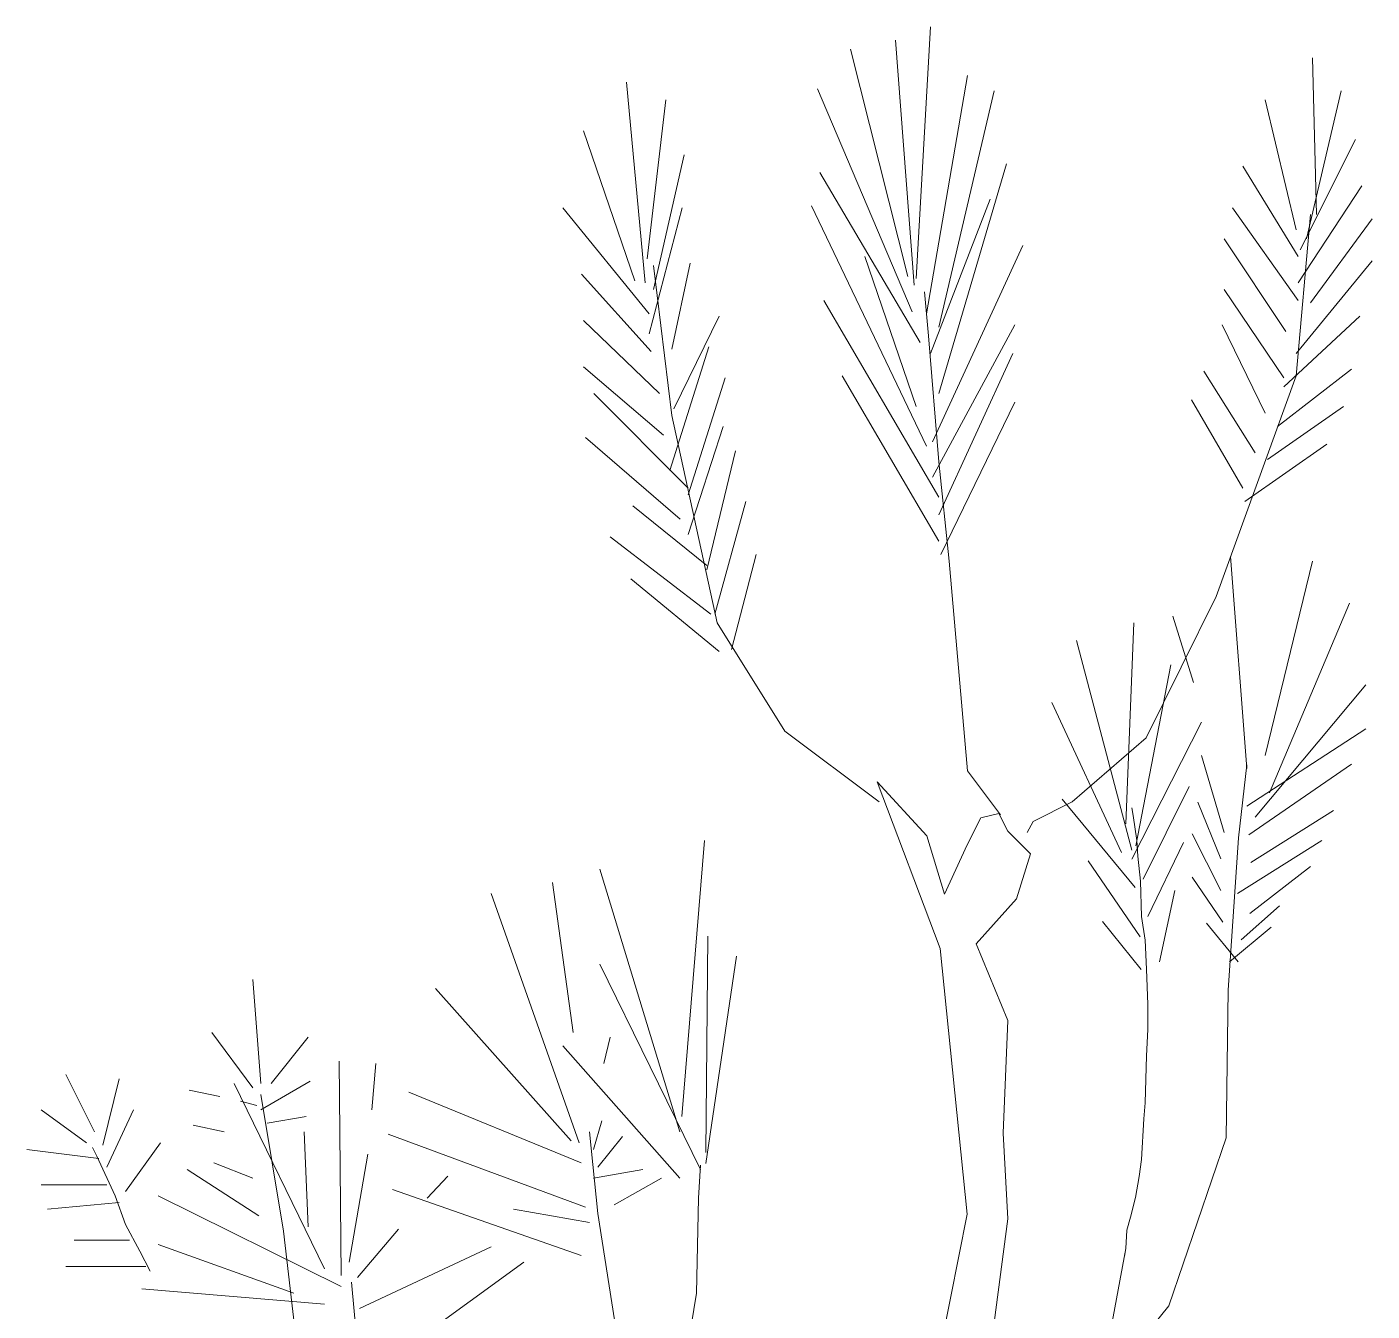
# Model space of a CAD drawing. Header units: millimetres. Extents: x 3779 to 7711, y 1445 to 3132.
# Drawn here: x 3963.6379 to 3963.8634, y 1451.9786 to 1452.1939 of the extents above; entities that cross this region are included whole.
import ezdxf

# ---------------------------------------------------------------- set-up
doc = ezdxf.new("R2010")
doc.units = ezdxf.units.MM
doc.layers.add('VEJETACION', color=3, linetype='Continuous', lineweight=9)

# ---------------------------------------------------------------- blocks, each defined once
blk = doc.blocks.new('5')
for p, q in [((0.08346, 1.2386), (0.08849, 1.3265)), ((0.08275, 1.23628), (0.07629, 1.32187)), ((0.08059, 1.23937), (0.06051, 1.31878)), ((0.22335, 1.26096), (0.22191, 1.3157)), ((-0.01123, 1.23707), (-0.01768, 1.30721)), ((0.08705, 1.22626), (0.1014, 1.30954)), ((0.08203, 1.22703), (0.04903, 1.30491)), ((0.09136, 1.22164), (0.11073, 1.30413)), ((0.21976, 1.25248), (0.23196, 1.30413)), ((-0.01052, 1.24554), (-0.00405, 1.30105)), ((0.21618, 1.25557), (0.20542, 1.30105)), ((-0.01482, 1.23783), (-0.03275, 1.29026)), ((0.21761, 1.24863), (0.23698, 1.28718)), ((-0.00836, 1.23474), (0.0024, 1.28178)), ((0.09136, 1.19851), (0.11503, 1.27869)), ((0.0849, 1.21625), (0.04975, 1.27561)), ((0.21689, 1.24631), (0.19752, 1.27792)), ((0.21689, 1.23707), (0.23913, 1.27099)), ((0.08849, 1.21239), (0.10929, 1.26636)), ((-0.00979, 1.22626), (-0.03992, 1.26328)), ((-0.00979, 1.21933), (0.00168, 1.26328)), ((0.08705, 1.18001), (0.04688, 1.26405)), ((0.21689, 1.23089), (0.19393, 1.26328)), ((0.21618, 1.20467), (0.22119, 1.26096)), ((0.22119, 1.23013), (0.24272, 1.25942)), ((0.0892, 1.18154), (0.12077, 1.25017)), ((0.21259, 1.22009), (0.19107, 1.25248)), ((0.08346, 1.19388), (0.06552, 1.24631)), ((-0.00191, 1.1908), (-0.00836, 1.24322)), ((-0.00191, 1.21393), (0.00455, 1.244)), ((0.21618, 1.21239), (0.24272, 1.24477)), ((-0.00907, 1.21316), (-0.03347, 1.24014)), ((0.08776, 1.21856), (0.08633, 1.23398)), ((0.21187, 1.2039), (0.19107, 1.23474)), ((0.09136, 1.16227), (0.05118, 1.23089)), ((-0.0062, 1.19851), (-0.03275, 1.22396)), ((-0.00119, 1.19311), (0.01459, 1.2255)), ((0.0892, 1.16921), (0.11789, 1.22242)), ((0.20542, 1.19157), (0.19035, 1.22242)), ((0.21187, 1.20082), (0.23842, 1.2255)), ((0.09136, 1.17461), (0.08776, 1.21856)), ((-0.00263, 1.17152), (0.011, 1.2147)), ((-0.00477, 1.18387), (-0.03275, 1.20776)), ((0.09136, 1.15611), (0.11718, 1.21239)), ((0.00384, 1.16304), (0.01675, 1.2039)), ((0.09136, 1.14685), (0.05764, 1.20467)), ((0.20183, 1.1777), (0.1839, 1.20622)), ((0.1882, 1.12757), (0.21618, 1.20467)), ((0.20972, 1.18695), (0.23554, 1.20699)), ((0.00384, 1.16535), (-0.02917, 1.19851)), ((0.09207, 1.14223), (0.11789, 1.19543)), ((0.19752, 1.16535), (0.17959, 1.19619)), ((0.20613, 1.17538), (0.23268, 1.19388)), ((0.01388, 1.11833), (-0.00191, 1.1908)), ((0.00384, 1.14917), (0.01603, 1.18695)), ((0.00097, 1.15457), (-0.03203, 1.18309)), ((0.19825, 1.16073), (0.22693, 1.18078)), ((0.01029, 1.13683), (0.02033, 1.17846)), ((0.09494, 1.13992), (0.09136, 1.17461)), ((0.01316, 1.12141), (0.02392, 1.16073)), ((0.01029, 1.13837), (-0.01554, 1.15919)), ((0.01172, 1.12141), (-0.02342, 1.14839)), ((0.0189, 1.10907), (0.02751, 1.14223)), ((0.1014, 1.06667), (0.09494, 1.13992)), ((0.19896, 1.06744), (0.19322, 1.14146)), ((0.20542, 1.07206), (0.22191, 1.13992)), ((0.01459, 1.1083), (-0.01626, 1.13375)), ((0.16381, 1.07823), (0.1882, 1.12757)), ((0.20686, 1.05896), (0.23483, 1.12527)), ((0.1803, 1.09751), (0.17313, 1.12064)), ((0.03755, 1.08055), (0.01388, 1.11833)), ((0.15664, 1.04816), (0.1595, 1.11833)), ((0.15878, 1.03892), (0.13942, 1.11215)), ((0.16022, 1.04045), (0.17242, 1.10368)), ((0.20183, 1.05048), (0.24057, 1.09673)), ((0.1552, 1.03814), (0.13081, 1.09057)), ((0.15878, 1.03583), (0.18318, 1.08363)), ((0.19896, 1.05433), (0.24057, 1.08131)), ((0.07056, 1.05587), (0.03755, 1.08055)), ((0.13799, 1.05587), (0.16381, 1.07823)), ((0.19107, 1.04508), (0.18318, 1.07206)), ((0.19604, 1.04328), (0.19892, 1.06872)), ((0.19968, 1.04431), (0.23554, 1.06899)), ((0.09181, 1.00462), (0.06985, 1.06286)), ((0.06985, 1.06286), (0.08715, 1.04398)), ((0.11287, 1.05124), (0.1014, 1.06667)), ((0.1627, 1.02885), (0.17884, 1.06114)), ((0.12436, 1.04893), (0.13799, 1.05587)), ((0.15998, 1.02584), (0.13444, 1.05678)), ((0.15921, 1.05102), (0.15878, 1.05378)), ((0.18993, 1.03593), (0.18184, 1.05575)), ((0.20035, 1.03457), (0.22924, 1.05274)), ((0.10125, 1.04081), (0.10604, 1.0502)), ((0.10604, 1.0502), (0.1123, 1.05178)), ((0.1123, 1.05178), (0.11549, 1.04556)), ((0.1222, 1.04508), (0.12436, 1.04893)), ((0.16049, 1.04231), (0.15921, 1.05102)), ((0.08715, 1.04398), (0.0934, 1.02351)), ((0.11549, 1.04556), (0.12334, 1.03764)), ((0.18993, 1.02481), (0.17985, 1.04467)), ((0.19246, 0.99008), (0.19604, 1.04328)), ((0.00164, 0.94591), (0.00952, 1.04228)), ((0.0934, 1.02351), (0.10125, 1.04081)), ((0.16091, 1.03681), (0.16049, 1.04231)), ((0.16439, 1.01575), (0.1768, 1.04162)), ((0.19565, 1.02382), (0.22522, 1.04232)), ((0.12334, 1.03764), (0.11855, 1.02192)), ((0.16168, 1.0087), (0.14355, 1.03523)), ((0.16177, 1.0281), (0.16091, 1.03681)), ((0.00092, 0.94051), (-0.02706, 1.03225)), ((0.19061, 1.01373), (0.17985, 1.02955)), ((0.20001, 1.01678), (0.22119, 1.03321)), ((-0.03639, 0.9752), (-0.04357, 1.02763)), ((0.1622, 1.01573), (0.16177, 1.0281)), ((0.16842, 0.99997), (0.1738, 1.02481)), ((-0.03423, 0.93665), (-0.06507, 1.02378)), ((0.11855, 1.02192), (0.10445, 1.0062)), ((0.16347, 1.00748), (0.1622, 1.01573)), ((0.19696, 1.00767), (0.21043, 1.01945)), ((0.16202, 0.99725), (0.14859, 1.01406)), ((0.19599, 0.99997), (0.18489, 1.0134)), ((0.19294, 0.99997), (0.20743, 1.01204)), ((0.00998, 0.93331), (0.01069, 1.00887)), ((0.10445, 1.0062), (0.11549, 0.9794)), ((0.1639, 0.99739), (0.16347, 1.00748)), ((0.00998, 0.92946), (0.02074, 1.00193)), ((0.10125, 0.91177), (0.09181, 1.00462)), ((0.00809, 0.9274), (-0.02706, 0.99911)), ((0.16433, 0.98502), (0.1639, 0.99739)), ((-0.14542, 0.95748), (-0.1483, 0.99371)), ((-0.0371, 0.93742), (-0.08446, 0.99063)), ((0.19175, 0.93841), (0.19246, 0.99008)), ((0.16433, 0.97631), (0.16433, 0.98502)), ((0.11549, 0.9794), (0.11389, 0.94004)), ((-0.1483, 0.95594), (-0.16265, 0.9752)), ((-0.14184, 0.95748), (-0.12893, 0.97366)), ((-0.02562, 0.96441), (-0.02348, 0.97366)), ((0.1639, 0.96714), (0.16433, 0.97631)), ((0.00092, 0.92432), (-0.03998, 0.97058)), ((-0.11746, 0.89039), (-0.11817, 0.96519)), ((-0.10669, 0.94821), (-0.10526, 0.96441)), ((0.16347, 0.95063), (0.1639, 0.96714)), ((-0.20353, 0.94051), (-0.21358, 0.96056)), ((-0.20067, 0.93588), (-0.19492, 0.95902)), ((-0.15977, 0.95285), (-0.17054, 0.95515)), ((-0.12319, 0.89271), (-0.15475, 0.95748)), ((-0.14542, 0.94821), (-0.12821, 0.95824)), ((-0.03352, 0.92972), (-0.09377, 0.95439)), ((-0.14686, 0.94976), (-0.1526, 0.95129)), ((-0.13753, 0.90581), (-0.14542, 0.95362)), ((0.16304, 0.94513), (0.16347, 0.95063)), ((-0.20641, 0.93665), (-0.22218, 0.94821)), ((-0.19923, 0.92817), (-0.18991, 0.94821)), ((-0.14328, 0.94359), (-0.12965, 0.94591)), ((0.1622, 0.93092), (0.16304, 0.94513)), ((-0.15834, 0.94051), (-0.1691, 0.94283)), ((-0.12893, 0.90736), (-0.13036, 0.94051)), ((-0.02778, 0.91199), (-0.03065, 0.94051)), ((-0.02922, 0.93434), (-0.02635, 0.94437)), ((0.11389, 0.94004), (0.11549, 0.91019)), ((-0.19277, 0.9197), (-0.18057, 0.93665)), ((-0.03209, 0.91429), (-0.10095, 0.93974)), ((-0.02778, 0.92817), (-0.01917, 0.93897)), ((0.17166, 0.87982), (0.19175, 0.93841)), ((-0.2021, 0.93126), (-0.2272, 0.93434)), ((-0.20282, 0.93202), (-0.20425, 0.93511)), ((-0.19636, 0.91815), (-0.20282, 0.93202)), ((-0.11458, 0.89502), (-0.10812, 0.9328)), ((0.16135, 0.92496), (0.1622, 0.93092)), ((-0.14614, 0.91122), (-0.17125, 0.9274)), ((-0.1483, 0.92432), (-0.16193, 0.92972)), ((-0.02922, 0.92432), (-0.01199, 0.9274)), ((0.00737, 0.91738), (0.00809, 0.92894)), ((-0.19923, 0.922), (-0.22218, 0.922)), ((-0.08732, 0.91738), (-0.08015, 0.92509)), ((-0.02204, 0.91507), (-0.00554, 0.92432)), ((0.16006, 0.91763), (0.16135, 0.92496)), ((-0.19277, 0.90813), (-0.19636, 0.91815)), ((-0.11746, 0.88654), (-0.18129, 0.91815)), ((-0.03352, 0.89733), (-0.09951, 0.92046)), ((0.00666, 0.88423), (0.00737, 0.91738)), ((0.15836, 0.91075), (0.16006, 0.91763)), ((-0.19492, 0.91584), (-0.22003, 0.91352)), ((-0.03065, 0.9089), (-0.05719, 0.91352)), ((-0.02132, 0.87112), (-0.02778, 0.91199)), ((0.08555, 0.83306), (0.10125, 0.91177)), ((-0.18776, 0.89887), (-0.19277, 0.90813)), ((0.11549, 0.91019), (0.1107, 0.874)), ((0.15708, 0.90616), (0.15836, 0.91075)), ((-0.19134, 0.90273), (-0.21071, 0.90273)), ((-0.12749, 0.81868), (-0.13753, 0.90581)), ((-0.11172, 0.88961), (-0.09736, 0.90659)), ((0.15665, 0.89975), (0.15708, 0.90616)), ((-0.18417, 0.89193), (-0.18776, 0.89887)), ((-0.13395, 0.88423), (-0.18129, 0.90119)), ((-0.111, 0.87882), (-0.06507, 0.90042)), ((0.15665, 0.89975), (0.1497, 0.86227)), ((0.15622, 0.89699), (0.15665, 0.89975)), ((-0.1856, 0.89347), (-0.21358, 0.89347)), ((-0.10884, 0.85493), (-0.0536, 0.89502)), ((-0.12319, 0.88037), (-0.18703, 0.88576)), ((-0.10884, 0.83566), (-0.11386, 0.88808)), ((-0.00339, 0.82023), (0.00666, 0.88423)), ((0.15444, 0.85823), (0.17166, 0.87982))]:
    blk.add_line(p, q)
blk = doc.blocks.new('KJKHJK')
at = {"layer": 'VEJETACION', "linetype": 'Continuous', "xscale": 0.599999999999909, "yscale": 0.599999999999909, "zscale": 0.599999999999909}
blk.add_blockref('5', (1136.25456, 439.16233), dxfattribs=at)

msp = doc.modelspace()

# ---------------------------------------------------------------- block references
at = {"layer": 'VEJETACION', "linetype": 'Continuous', "xscale": 0.8, "yscale": 0.8, "zscale": 0.8}
msp.add_blockref('KJKHJK', (3054.74329, 1100.22731), dxfattribs=at)

doc.saveas('drawing.dxf')
